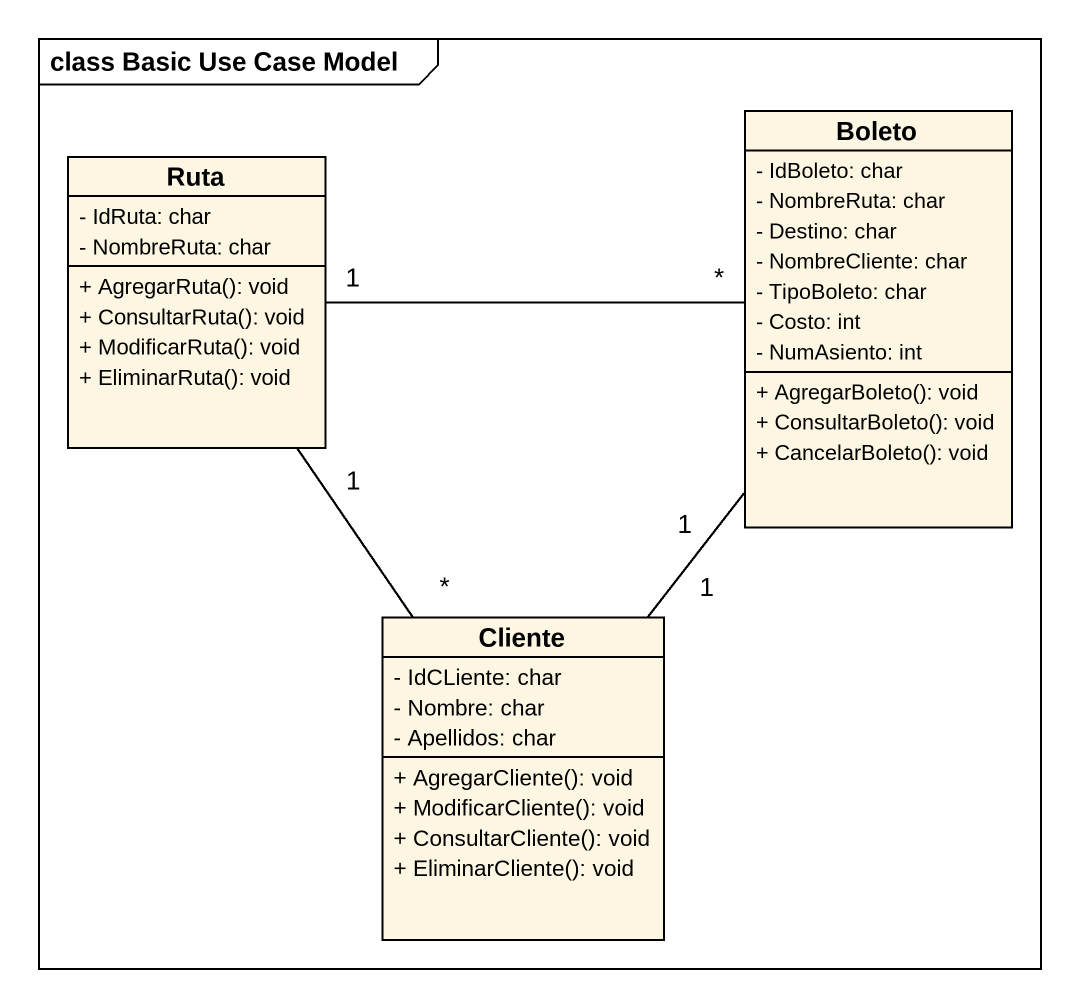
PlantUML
@startuml
mainframe class Basic Use Case Model
hide circle
hide empty members
skinparam classAttributeIconSize 0
class Boleto {
  - IdBoleto: char
  - NombreRuta: char
  - Destino: char
  - NombreCliente: char
  - TipoBoleto: char
  - Costo: int
  - NumAsiento: int
  + AgregarBoleto(): void
  + ConsultarBoleto(): void
  + CancelarBoleto(): void
}
class Ruta {
  - IdRuta: char
  - NombreRuta: char
  + AgregarRuta(): void
  + ConsultarRuta(): void
  + ModificarRuta(): void
  + EliminarRuta(): void
}
class Cliente {
  - IdCLiente: char
  - Nombre: char
  - Apellidos: char
  + AgregarCliente(): void
  + ModificarCliente(): void
  + ConsultarCliente(): void
  + EliminarCliente(): void
}
Ruta "1" -right- "*" Boleto
Ruta "1" -- "*" Cliente
Cliente "1" -up- "1" Boleto
@enduml
